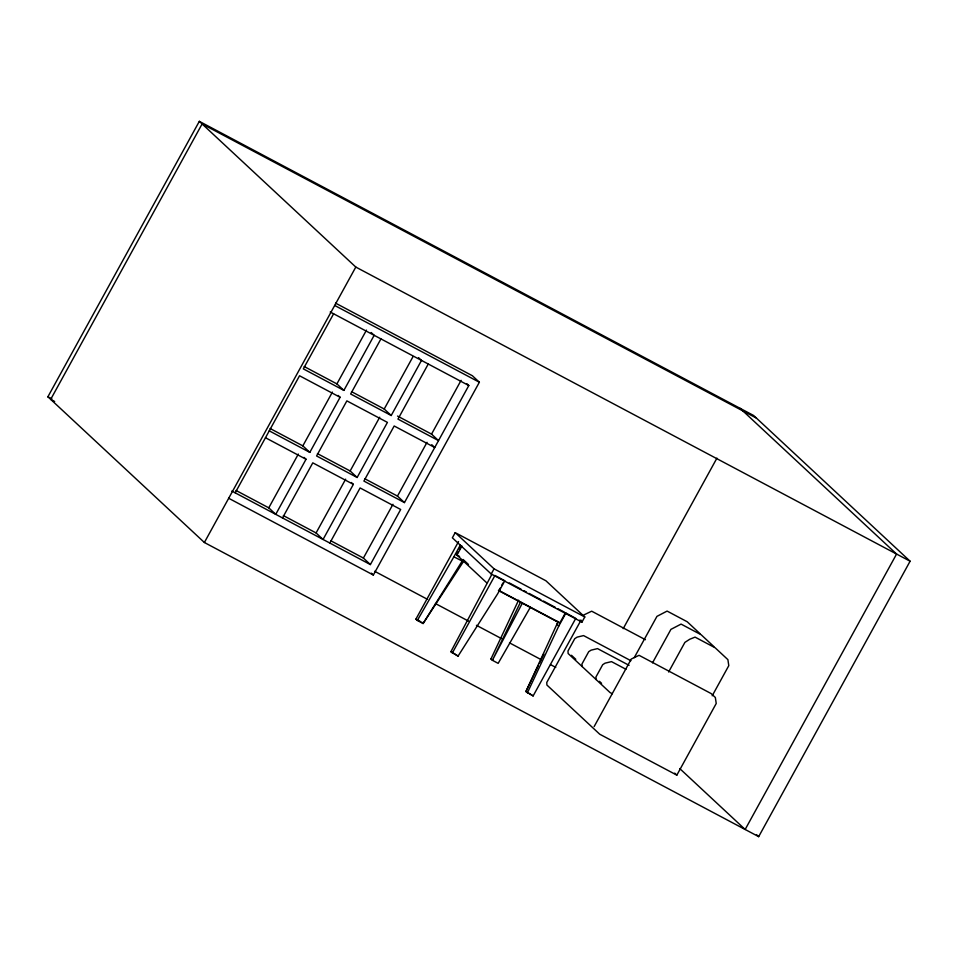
<?xml version="1.0" encoding="UTF-8"?>
<svg xmlns="http://www.w3.org/2000/svg" width="958" height="958" viewBox="0 0 958 958"><rect width="100%" height="100%" fill="white"/><g stroke="black" fill="none" stroke-linecap="round" stroke-linejoin="round"><path stroke-width="1.44" d="M558.143 621.562L525.93 691.532L533.139 695.927L575.77 618.377L565.471 612.749L559.783 623.083L555.664 620.568M530.325 607.324L498.16 663.355L492.388 660.29L490.951 658.96L518.589 600.163M527.367 692.862L558.765 626.053L565.879 613.12M538.109 666.109L525.93 691.532L533.139 695.927M539.39 663.439L543.869 654.075M520.565 601.995L492.388 660.29L522.373 603.097M452.308 653.033L494.951 575.483L504.842 580.74L497.741 593.661L458.08 656.098L450.883 651.703L491.777 574.489M47.9 396.78L199.324 121.343L753.623 415.497L910.1 561.22L758.676 836.657L204.377 542.503L47.9 396.78L51.864 398.875M204.377 542.503L355.801 267.066L199.324 121.343M235.189 492.819L299.543 375.764L340.102 397.283L309.817 452.38L269.258 430.849M333.612 313.793L303.327 368.878L343.886 390.397L374.171 335.312L371.177 332.522M304.033 457.397L306.033 459.265L275.748 514.35L268.767 507.836L298.321 454.068M309.817 452.38L302.836 445.865L332.402 392.097M343.886 390.397L336.905 383.895L366.471 330.115M282.514 517.931L312.787 462.846L353.346 484.365L323.062 539.462L316.08 532.947L283.376 515.596M380.937 338.904L350.652 393.989L391.211 415.509L421.496 360.424L418.502 357.633M316.08 532.947L345.646 479.18M357.142 477.479L316.583 455.96L346.868 400.875L387.427 422.394L357.142 477.479L350.149 470.977L379.715 417.209M391.211 415.509L384.218 409.006L413.066 356.544M329.827 543.042L360.112 487.957L400.672 509.476L370.387 564.573L231.812 491.035M428.25 364.016L397.965 419.101L438.524 440.62L431.543 434.118L397.522 416.059M370.387 564.573L363.405 558.059L392.96 504.291M466.809 383.679L468.809 385.535L404.456 502.591L397.474 496.088L427.029 442.309M431.543 434.118L461.097 380.338M228.663 498.256L373.357 575.039L479.359 382.242L472.366 375.728L335.563 303.135M455.206 532.636L452.368 537.809L491.226 573.998L581.937 622.137L584.787 616.976L545.916 580.776L455.206 532.636L494.065 568.824L584.787 616.976M417.329 620.461L453.888 556.79L463.373 561.663L423.101 623.526L417.329 620.461L415.904 619.131L458.535 541.581M453.888 556.79L460.283 545.15M457.972 552.107L456.547 554.694L486.712 582.787M459.385 549.521L460.81 546.946M461.936 546.024L456.954 555.077L459.601 556.478M491.226 573.998L494.065 568.824M498.747 590.691L500.172 588.104M501.585 585.53L503.01 582.943M581.051 620.113L546.767 682.467L546.898 685.018L599.72 734.211L676.839 775.13L716.225 703.483L715.339 697.472L711.147 693.568L639.058 655.308L631.274 659.032L594.14 726.595M623.203 628.652L716.931 458.14M634.268 657.619L656.949 616.365L667.103 611.084L687.221 621.766L699.939 633.609M652.53 662.828L670.923 629.37L681.078 624.101L701.196 634.783L713.914 646.626M668.624 671.989L684.898 642.387L689.664 639.297L695.053 637.118L715.171 647.8L727.888 659.643L728.787 665.654L712.213 695.783M462.139 561.16L423.101 623.526L421.676 622.197M583.901 614.916L591.685 611.192L645.417 639.705M756.413 418.095L202.114 123.941L50.69 399.378L54.666 401.486M355.801 267.066L910.1 561.22M334.665 305.446L479.359 382.242M330.235 311.997L468.809 385.535M304.189 366.543L336.905 383.895M351.514 391.654L384.218 409.006M270.12 428.513L302.836 445.865M317.445 453.625L350.149 470.977M364.759 478.737L397.474 496.088M404.456 502.591L363.896 481.072L394.181 425.987L434.74 447.506L431.747 444.716M265.474 437.734L306.033 459.265M509.345 582.967L521.164 589.23M523.786 590.631L526.409 592.02M529.044 593.409L540.851 599.684M543.485 601.073L555.293 607.348M557.915 608.737L564.49 612.222M498.902 590.451L559.292 622.496M498.411 590.511L560.107 623.263M630.879 660.709L583.578 635.597L577.135 637.13L574.752 638.675L567.998 650.961L568.13 653.512L610.054 692.55L612.282 693.736M629.083 665.343L597.541 648.614L591.098 650.147L588.715 651.691L581.973 663.978L582.105 666.529M625.969 669.295L611.515 661.631L605.073 663.164L602.69 664.708L595.948 676.995L596.08 679.533M236.051 490.484L268.767 507.836M330.69 540.707L363.405 558.059M374.638 571.279L427.519 599.349M435.459 603.564L468.51 621.107M476.437 625.311L501.561 638.639M509.5 642.854L541.234 659.691M550.491 664.601L555.772 667.415M415.904 619.131L420.514 621.586M490.951 658.96L493.262 660.182M450.883 651.703L458.08 656.098M740.103 408.324L896.58 554.047L745.156 829.484L679.761 768.579M579.782 620.125L581.937 622.137M338.102 395.426L340.102 397.283M556.73 624.149L558.765 626.053M571.483 655.284L575.782 659.296M599.421 681.318L601.576 683.317M463.073 559.46L468.462 564.478M756.497 834.634L758.676 836.657M674.683 773.13L676.839 775.13M351.358 482.509L353.346 484.365M371.369 573.183L373.357 575.039"/></g></svg>
